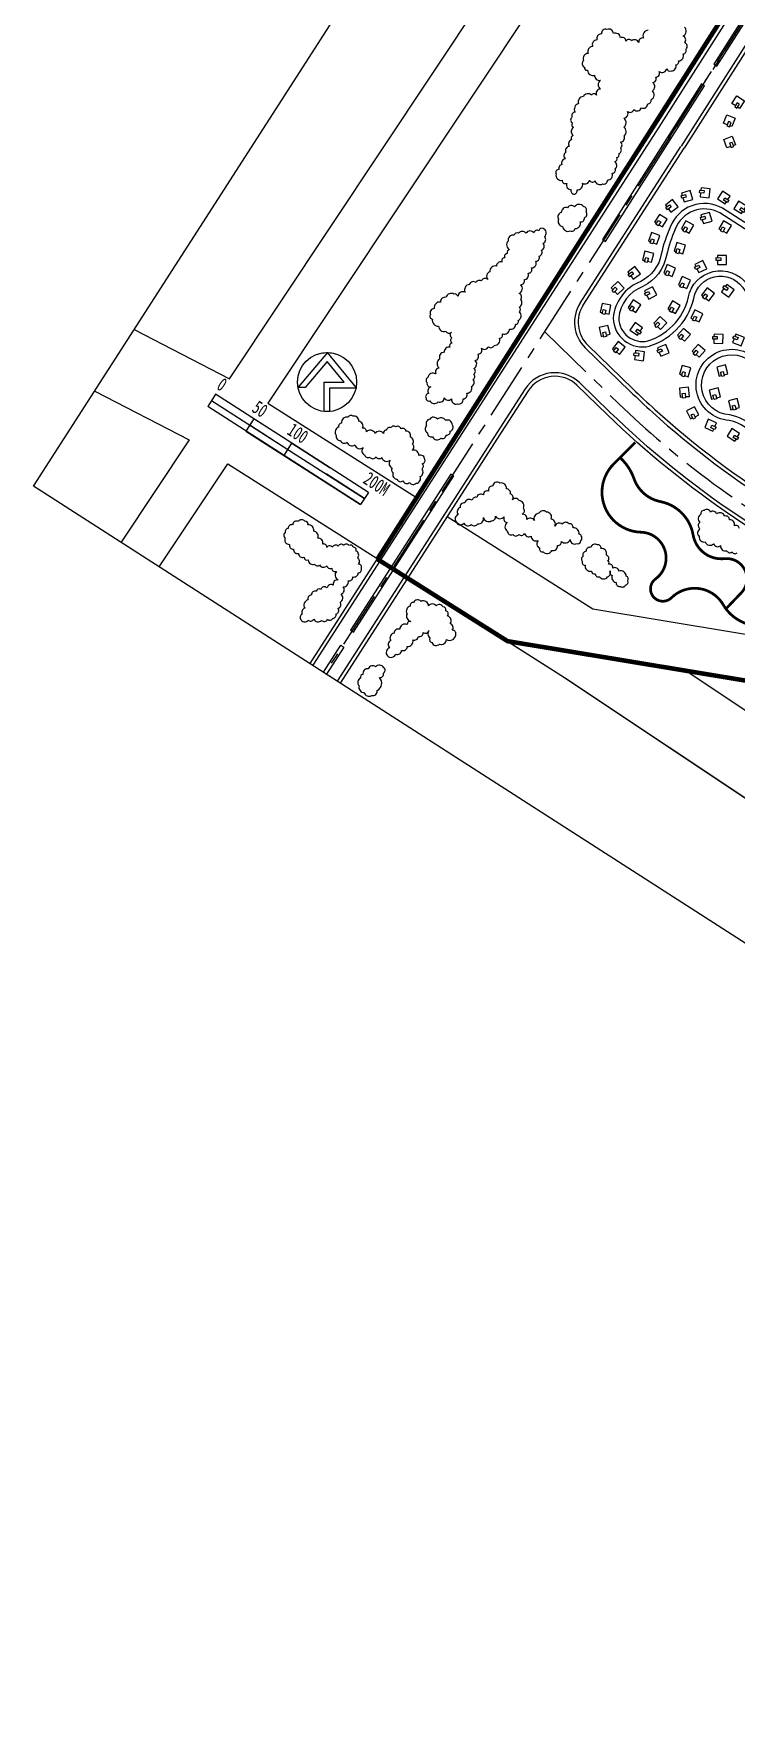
# Model space of a CAD drawing. Extents: x 30752 to 65014, y 26327 to 78956.
# Drawn here: x 30752 to 31526, y 26327 to 28177 of the extents above; entities that cross this region are included whole.
import ezdxf

# ---------------------------------------------------------------- set-up
doc = ezdxf.new("R2010")
doc.units = 0
doc.header["$MEASUREMENT"] = 0
for name, pattern in [('CENTER', [2, 1.25, -0.25, 0.25, -0.25]), ('CENTER2', [1.125, 0.75, -0.125, 0.125, -0.125]), ('CONTINOUS', [0])]:
    doc.linetypes.add(name, pattern=pattern)
doc.layers.get('0').update_dxf_attribs({"color": 12, "linetype": 'CONTINUOUS'})
for name, color, linetype in [('-规划边界', 1, 'CONTINUOUS'), ('0-风玫瑰比例尺', 7, 'CONTINUOUS'), ('000', 1, 'CONTINUOUS'), ('GH-中心线', 254, 'CENTER'), ('GH-道路红线', 1, 'CONTINOUS'), ('GH_水系', 152, 'CONTINUOUS'), ('KKK', 7, 'CONTINUOUS'), ('图层1', 41, 'CONTINUOUS'), ('支路', 34, 'CONTINUOUS')]:
    doc.layers.add(name, color=color, linetype=linetype)
doc.layers.add('G-SL2', color=97, linetype='CONTINUOUS', true_color=0x329a2d)
doc.styles.add('HT', font='simhei.ttf')

# ---------------------------------------------------------------- blocks, each defined once
blk = doc.blocks.new('x1')
blk.add_lwpolyline([(10, 5.5), (10, 10), (0, 10), (0, 0), (10, 0), (10, 2.5)])
blk.add_lwpolyline([(6.3, 5.5), (11.3, 5.5), (11.3, 2.5), (6.3, 2.5)], close=True)

msp = doc.modelspace()

# ---------------------------------------------------------------- linework, layer by layer
at = {"layer": '-规划边界', "color": 251, "linetype": 'CENTER2', "ltscale": 50, "const_width": 5, "flags": 128}
msp.add_lwpolyline([(31130.6, 27598), (31273.9, 27507.6), (32003.4, 27386.6), (32901.4, 26916.1), (34040, 28610.5, 0.008825), (33919.4, 28685.6), (33365.1, 29017), (32469.6, 29552.4), (32400.9, 29593.5), (32342.5, 29501.5), (31130.6, 27598)], format="xyb", dxfattribs=at)
at = {"layer": '0-风玫瑰比例尺', "color": 7}
for p, q in [((31071.9, 27760.7), (31072.1, 27793.1)), ((30948, 27773), (31032.1, 27718.9)), ((31036.5, 27725.7), (30952.3, 27779.7)), ((31078.1, 27760.6), (31078.2, 27786.9)), ((31078.2, 27786.9), (31107, 27786.8)), ((31111.9, 27658.1), (30943.7, 27766.3)), ((30994.4, 27752.7), (30985.7, 27739.2)), ((30985.7, 27739.2), (31111.9, 27658.1)), ((31032.1, 27718.9), (31036.5, 27725.7)), ((31032.1, 27718.9), (31116.3, 27664.9)), ((31120.6, 27671.6), (31036.5, 27725.7)), ((31116.3, 27664.9), (31074.2, 27691.9))]:
    msp.add_line(p, q, dxfattribs=at)
at = {"layer": '0-风玫瑰比例尺', "color": 7, "const_width": 1}
msp.add_lwpolyline([(31106.4, 27802.1, 1.372064), (31055, 27767.7, 0.463511), (31103.6, 27777.4, 0.198321), (31106.4, 27802.1, -6.006397)], format="xyb", dxfattribs=at)
at = {"layer": '0-风玫瑰比例尺', "color": 7}
for points in [[(31075.6, 27825.6), (31043.2, 27787.4)], [(31072.1, 27793.1), (31093.9, 27793), (31075.4, 27815.7), (31051, 27787.1), (31043.3, 27787.1)], [(31075.3, 27825.6), (31107, 27786.8)], [(30952.3, 27779.7), (30943.7, 27766.3)], [(31027.8, 27712.2), (31036.5, 27725.7)], [(31120.6, 27671.6), (31111.9, 27658.1)]]:
    msp.add_lwpolyline(points, dxfattribs=at)
for points in [[(31036.5, 27725.7), (30994.4, 27752.7), (30990.1, 27746), (31032.1, 27718.9), (31036.5, 27725.7), (31078.5, 27698.6)], [(31078.5, 27698.6), (31036.5, 27725.7)]]:
    msp.add_lwpolyline(points, close=True, dxfattribs=at)
msp.add_circle((31075.2, 27793.1), 32.5, dxfattribs=at)
at = {"layer": '000'}
for p, q in [((31353.8, 27880), (31464.9, 28052.9)), ((31357.2, 27877.9), (31468.3, 28050.8)), ((31293.2, 27785.6), (31258.8, 27732.2)), ((31296.5, 27783.4), (31262.2, 27730.1))]:
    msp.add_line(p, q, dxfattribs=at)
for points in [[(31683.6, 27559.9, -0.089012), (31386.7, 27760), (31353.1, 27792.5)], [(31681.6, 27556.4, -0.088916), (31383.9, 27757.1), (31350.3, 27789.6)]]:
    msp.add_lwpolyline(points, format="xyb", dxfattribs=at)
for radius in [39, 35]:
    msp.add_arc((31326, 27764.5), radius, 45.862, 147.2749, dxfattribs=at)
at = {"layer": 'G-SL2'}
for points in [[(31428.6, 28180.9, 0.520567), (31423.6, 28172.3, 0.520567), (31418.4, 28167.2, 0.520567), (31410.5, 28169.1, 0.520567), (31404.3, 28169, 0.520567), (31398.2, 28172.5, 0.520567), (31390.6, 28177.2, 0.520567), (31383.4, 28181.8, 0.520567), (31377.2, 28176.8, 0.520567), (31372.4, 28170.3, 0.520567), (31367.6, 28163.1, 0.520567), (31362.7, 28155.4, 0.520567), (31357.6, 28147.5, 0.520567), (31358.5, 28140.1, 0.520567), (31362.1, 28136.7, 0.520567), (31369.8, 28131.5, 0.520567), (31376.1, 28125.7, 0.520567), (31376.1, 28116.1, 0.520567), (31371.8, 28109.3, 0.520567), (31366.3, 28109.4, 0.520567), (31357.4, 28107.7, 0.520567), (31352, 28099.8, 0.520567), (31348.4, 28090.7, 0.520567), (31344.8, 28085.1, 0.520567), (31345.3, 28078.8, 0.520567), (31346.4, 28073.9, 0.520567), (31346.2, 28065, 0.520567), (31344.5, 28060.3, 0.520567), (31342, 28053, 0.520567), (31338.1, 28046.4, 0.520567), (31337.6, 28039.3, 0.520567), (31333.8, 28032.7, 0.520567), (31330.7, 28027.7, 0.520567), (31327.3, 28022.3, 0.520567), (31333.9, 28015.5, 0.520567), (31339.1, 28012.1, 0.520567), (31344, 28005.1, 0.520567), (31347, 28000.3, 0.520567), (31350.4, 28005.1, 0.520567), (31356.6, 28012.2, 0.520567), (31364.1, 28015.5, 0.520567), (31370.3, 28014.8, 0.520567), (31378.4, 28011.6, 0.520567), (31384.2, 28015.9, 0.520567), (31389.3, 28023.2, 0.520567), (31392.4, 28027.9, 0.520567), (31391.9, 28036.1, 0.520567), (31394.1, 28040.7, 0.520567), (31396.7, 28045.1, 0.520567), (31398.4, 28051.2, 0.520567), (31398.3, 28057.7, 0.520567), (31402.4, 28064.6, 0.520567), (31401.8, 28074, 0.520567), (31402.1, 28084, 0.520567), (31406.1, 28091.4, 0.520567), (31413.1, 28093.4, 0.520567), (31421.3, 28095.2, 0.520567), (31428.3, 28099.9, 0.520567), (31432, 28104.3, 0.520567), (31433.5, 28114.2, 0.520567), (31433.9, 28123.3, 0.520567), (31437.2, 28129.1, 0.520567), (31441, 28135.3, 0.520567), (31449.5, 28138.7, 0.520567), (31454.3, 28136.2, 0.520567), (31459.4, 28142.9, 0.520567), (31462.2, 28147.1, 0.520567), (31467.3, 28154.9, 0.520567), (31470.5, 28160, 0.520567), (31468.9, 28167.3, 0.520567), (31467.4, 28174.5, 0.520567), (31468.8, 28184.3, 0.520567)], [(31529.3, 27631.6, 0.520567), (31523.7, 27634.8, 0.520567), (31518.5, 27641.2, 0.520567), (31513.1, 27645.4, 0.520567), (31504.2, 27647.9, 0.520567), (31497.5, 27649.9, 0.520567), (31490.3, 27651.6, 0.520567), (31486.7, 27647.4, 0.520567), (31485.7, 27638.5, 0.520567), (31485.8, 27631.3, 0.520567), (31485, 27623, 0.520567), (31491.5, 27617, 0.520567), (31500.9, 27614.8, 0.520567), (31508.5, 27612.9, 0.520567), (31515.3, 27607.3, 0.520567), (31521.2, 27606, 0.520567), (31526.8, 27605, 0.520567)]]:
    msp.add_lwpolyline(points, format="xyb", dxfattribs=at)
for points in [[(31360.5, 27980.7, 0.520567), (31357.5, 27986.7, 0.520567), (31347.7, 27986.2, 0.520567), (31339.9, 27985.2, 0.520567), (31333.1, 27980, 0.520567), (31330.1, 27972.7, 0.520567), (31334.6, 27964.6, 0.520567), (31343, 27959.8, 0.520567), (31348.4, 27962.4, 0.520567), (31354, 27969.8, 0.520567), (31358.6, 27974.3, 0.520567)], [(31288.5, 27900.4, 0.520567), (31292.2, 27906, 0.520567), (31296.6, 27913, 0.520567), (31300.4, 27918.9, 0.520567), (31305.2, 27926.4, 0.520567), (31308.8, 27931.9, 0.520567), (31311.2, 27938.4, 0.520567), (31313, 27946, 0.520567), (31314.8, 27953.4, 0.520567), (31313.1, 27962.5, 0.520567), (31308.5, 27959.9, 0.520567), (31303, 27957.7, 0.520567), (31294.2, 27957.1, 0.520567), (31286.1, 27957.2, 0.520567), (31281.2, 27955.1, 0.520567), (31274.5, 27948.4, 0.520567), (31276.2, 27939.1, 0.520567), (31273.6, 27934.8, 0.520567), (31270.8, 27930.2, 0.520567), (31267.7, 27925.3, 0.520567), (31261.6, 27920.9, 0.520567), (31254.5, 27914.7, 0.520567), (31252.1, 27906.2, 0.520567), (31244.9, 27904.6, 0.520567), (31239.4, 27902.7, 0.520567), (31231.8, 27900.8, 0.520567), (31227.1, 27892.3, 0.520567), (31219.2, 27887.3, 0.520567), (31214.9, 27890, 0.520567), (31206.1, 27886.5, 0.520567), (31200.1, 27881.3, 0.520567), (31193.2, 27874.2, 0.520567), (31188.9, 27867.7, 0.520567), (31191.2, 27862.3, 0.520567), (31198, 27854.9, 0.520567), (31205.8, 27849.3, 0.520567), (31212.2, 27848, 0.520567), (31212.4, 27841.9, 0.520567), (31212.8, 27836.1, 0.520567), (31210.5, 27831.6, 0.520567), (31204.2, 27826, 0.520567), (31199.1, 27818.5, 0.520567), (31198.5, 27808.6, 0.520567), (31194.9, 27802.2, 0.520567), (31186.1, 27798.1, 0.520567), (31185.2, 27792.2, 0.520567), (31189.5, 27787.8, 0.520567), (31186.9, 27780.7, 0.520567), (31184.1, 27775.4, 0.520567), (31188.2, 27772.4, 0.520567), (31197.4, 27771.3, 0.520567), (31204.2, 27775.8, 0.520567), (31212, 27774.6, 0.520567), (31218.7, 27769, 0.520567), (31225.1, 27774.7, 0.520567), (31229.2, 27780.8, 0.520567), (31234.2, 27788.4, 0.520567), (31236, 27796, 0.520567), (31236.6, 27801.7, 0.520567), (31236.9, 27808.2, 0.520567), (31238.3, 27816.9, 0.520567), (31241.4, 27823.9, 0.520567), (31245.3, 27830.4, 0.520567), (31252.9, 27832.1, 0.520567), (31259.3, 27833.5, 0.520567), (31265.1, 27841.4, 0.520567), (31268.2, 27846.3, 0.520567), (31276.2, 27851.6, 0.520567), (31282.6, 27856.7, 0.520567), (31285.7, 27861.1, 0.520567), (31287, 27870.6, 0.520567), (31286.6, 27875.8, 0.520567), (31288.4, 27884.1, 0.520567), (31286.7, 27890.8, 0.520567)], [(31168.7, 27718, 0.520567), (31169.2, 27724.7, 0.520567), (31166.9, 27732.5, 0.520567), (31162, 27739.2, 0.520567), (31156.5, 27741.6, 0.520567), (31150.9, 27743.8, 0.520567), (31145.6, 27742.7, 0.520567), (31140.5, 27740.2, 0.520567), (31137.3, 27736.3, 0.520567), (31128, 27736.6, 0.520567), (31118.5, 27738.4, 0.520567), (31114.2, 27742.2, 0.520567), (31110, 27750, 0.520567), (31103.7, 27755.5, 0.520567), (31098.3, 27754.4, 0.520567), (31091, 27747.9, 0.520567), (31088, 27743.5, 0.520567), (31085.3, 27734.4, 0.520567), (31089.9, 27728.7, 0.520567), (31097.1, 27726.9, 0.520567), (31105.7, 27724, 0.520567), (31115, 27720.9, 0.520567), (31116.3, 27712.9, 0.520567), (31121.9, 27710.5, 0.520567), (31129.2, 27710.7, 0.520567), (31135.3, 27710, 0.520567), (31144.6, 27706.9, 0.520567), (31147, 27698.4, 0.520567), (31147.8, 27693.3, 0.520567), (31152.3, 27686, 0.520567), (31158.7, 27684.3, 0.520567), (31166.2, 27682.6, 0.520567), (31173.3, 27681.6, 0.520567), (31177.7, 27689, 0.520567), (31179.5, 27697.3, 0.520567), (31180, 27703.1, 0.520567), (31182.7, 27707.7, 0.520567), (31176.2, 27712.4, 0.520567)], [(31200.6, 27731.2, 0.520567), (31206.3, 27734.7, 0.520567), (31210.7, 27739.2, 0.520567), (31213.2, 27745.7, 0.520567), (31205.5, 27751, 0.520567), (31196.7, 27752.1, 0.520567), (31188.2, 27752.3, 0.520567), (31184.8, 27745.1, 0.520567), (31184.8, 27744.9, 0.520567), (31185.7, 27737.2, 0.520567), (31191.2, 27732.9, 0.520567)], [(31290.1, 27647.7, 0.520567), (31291.3, 27654.3, 0.520567), (31286.6, 27662.6, 0.520567), (31279.2, 27663.5, 0.520567), (31276.9, 27669.8, 0.520567), (31272.6, 27675.4, 0.520567), (31265.5, 27681.9, 0.520567), (31257.2, 27678.4, 0.520567), (31253, 27673, 0.520567), (31247.3, 27668.9, 0.520567), (31239.9, 27665.9, 0.520567), (31235.1, 27662.9, 0.520567), (31226.7, 27660, 0.520567), (31221.7, 27655, 0.520567), (31219.6, 27647.2, 0.520567), (31217.2, 27639, 0.520567), (31225.9, 27637.5, 0.520567), (31234, 27636.2, 0.520567), (31240.9, 27637, 0.520567), (31247.4, 27643.8, 0.520567), (31255.9, 27640.2, 0.520567), (31260.6, 27645.5, 0.520567), (31270.2, 27644.7, 0.520567), (31273.3, 27638.3, 0.520567), (31273.8, 27628.6, 0.520567), (31279.6, 27625.1, 0.520567), (31286.2, 27625.3, 0.520567), (31292.7, 27626.5, 0.520567), (31299.8, 27623.3, 0.520567), (31307.7, 27618.5, 0.520567), (31309.2, 27610.3, 0.520567), (31313.1, 27605.9, 0.520567), (31322.7, 27607.5, 0.520567), (31329, 27613.1, 0.520567), (31333.1, 27617.5, 0.520567), (31342.7, 27619.5, 0.520567), (31350.5, 27615.2, 0.520567), (31354.7, 27618.2, 0.520567), (31352.5, 27625.8, 0.520567), (31346.1, 27632.4, 0.520567), (31341.6, 27636.9, 0.520567), (31334.2, 27636.5, 0.520567), (31326, 27634.5, 0.520567), (31322.1, 27642, 0.520567), (31316.8, 27649.9, 0.520567), (31308.5, 27648.5, 0.520567), (31303.4, 27640.5, 0.520567), (31295.1, 27641.6, 0.520567)], [(31109.6, 27592.6, 0.520567), (31108.6, 27599.3, 0.520567), (31107.2, 27606.9, 0.520567), (31103.8, 27611.2, 0.520567), (31099.1, 27613.1, 0.520567), (31093.4, 27613.2, 0.520567), (31087.5, 27612.4, 0.520567), (31080.9, 27611.1, 0.520567), (31074.8, 27611, 0.520567), (31070.3, 27614.6, 0.520567), (31064.9, 27621, 0.520567), (31060.4, 27628.8, 0.520567), (31054.1, 27635.7, 0.520567), (31050.8, 27639.7, 0.520567), (31043.5, 27639.5, 0.520567), (31037.3, 27635.9, 0.520567), (31032.4, 27631.8, 0.520567), (31029.2, 27627.3, 0.520567), (31028.8, 27621.4, 0.520567), (31033.7, 27614.2, 0.520567), (31038.2, 27609.1, 0.520567), (31043.7, 27604.3, 0.520567), (31049.9, 27600, 0.520567), (31054.3, 27597.1, 0.520567), (31061.5, 27592.5, 0.520567), (31066.9, 27591.6, 0.520567), (31075, 27590.7, 0.520567), (31080.2, 27587.9, 0.520567), (31085.5, 27584.5, 0.520567), (31087.3, 27575.3, 0.520567), (31082, 27569.3, 0.520567), (31075.1, 27566.3, 0.520567), (31068, 27564.7, 0.520567), (31063.3, 27562.6, 0.520567), (31057.8, 27558.5, 0.520567), (31054.3, 27553.1, 0.520567), (31050.5, 27543.9, 0.520567), (31047.9, 27537.6, 0.520567), (31046.7, 27530.7, 0.520567), (31054.1, 27530.9, 0.520567), (31060.4, 27531.8, 0.520567), (31069, 27530.5, 0.520567), (31075.6, 27531.7, 0.520567), (31081.6, 27533, 0.520567), (31084.9, 27537.5, 0.520567), (31087.4, 27543.8, 0.520567), (31089.4, 27550.4, 0.520567), (31090.7, 27559.5, 0.520567), (31092.9, 27567.4, 0.520567), (31098.4, 27574.2, 0.520567), (31103.5, 27578.5, 0.520567), (31109.4, 27582.9, 0.520567), (31112.9, 27587.6, 0.520567)], [(31384.5, 27595.9, 0.520567), (31382.8, 27602.5, 0.520567), (31376.8, 27609.8, 0.520567), (31372.8, 27613.7, 0.520567), (31365.6, 27610.9, 0.520567), (31360.3, 27606.7, 0.520567), (31357.2, 27601.1, 0.520567), (31356.1, 27595.8, 0.520567), (31359.2, 27591.2, 0.520567), (31366.3, 27584.9, 0.520567), (31370.5, 27581.8, 0.520567), (31375.1, 27578.6, 0.520567), (31384, 27578.5, 0.520567), (31386.7, 27585.2, 0.520567), (31389.3, 27580.1, 0.520567), (31393.4, 27572.4, 0.520567), (31398.4, 27568, 0.520567), (31403.7, 27569.4, 0.520567), (31406.3, 27574.1, 0.520567), (31404.6, 27579.1, 0.520567), (31396.6, 27584.9, 0.520567), (31390, 27588.1, 0.520567), (31385, 27592.4, 0.520567)], [(31216.8, 27514.1, 0.520567), (31213, 27519.7, 0.520567), (31210.8, 27527, 0.520567), (31207.9, 27535.3, 0.520567), (31205.9, 27541, 0.520567), (31202.9, 27545.4, 0.520567), (31195.2, 27546.4, 0.520567), (31187, 27546.6, 0.520567), (31178.6, 27551.5, 0.520567), (31170.4, 27550.3, 0.520567), (31166.8, 27546.1, 0.520567), (31163.2, 27537.8, 0.520567), (31167.5, 27529.4, 0.520567), (31163.5, 27526, 0.520567), (31155.1, 27520.7, 0.520567), (31149, 27516.6, 0.520567), (31145.2, 27508.2, 0.520567), (31144, 27500.4, 0.520567), (31141.6, 27491.3, 0.520567), (31150.9, 27493.3, 0.520567), (31157.2, 27497.5, 0.520567), (31163.5, 27501.6, 0.520567), (31169.6, 27509.1, 0.520567), (31175.7, 27512.7, 0.520567), (31180.8, 27517.2, 0.520567), (31187.6, 27519.5, 0.520567), (31188.7, 27511.4, 0.520567), (31190.4, 27506, 0.520567), (31199.1, 27504.4, 0.520567), (31206.6, 27509.4, 0.520567)], [(31132.8, 27467.4, 0.520567), (31137.3, 27472.4, 0.520567), (31137.7, 27478.3, 0.520567), (31128.6, 27479.3, 0.520567), (31120.5, 27477.2, 0.520567), (31114.7, 27470.9, 0.520567), (31112.1, 27467, 0.520567), (31110.4, 27458.2, 0.520567), (31116.1, 27451.1, 0.520567), (31124.3, 27447.7, 0.520567), (31130.4, 27453.4, 0.520567)]]:
    msp.add_lwpolyline(points, format="xyb", close=True, dxfattribs=at)
at = {"layer": 'GH-中心线', "ltscale": 50}
msp.add_lwpolyline([(31451.5, 28061.6), (32404.7, 29562.1), (31451.5, 28061.6), (31072.8, 27472.3)], dxfattribs=at)
msp.add_lwpolyline([(31315.2, 27848.1), (31396.1, 27769.7, 0.129634), (31840.5, 27519.6), (31950.3, 27488.9, -0.052633), (32145.4, 27411.4), (33197.4, 26859.7)], format="xyb", dxfattribs=at)
at = {"layer": 'GH-道路红线'}
for p, q in [((31639.6, 28327.8), (31465, 28053)), ((31642.9, 28325.7), (31468.4, 28050.9)), ((31258.8, 27732.2), (31086.3, 27463.7)), ((31262.2, 27730.1), (31089.6, 27461.5))]:
    msp.add_line(p, q, dxfattribs=at)
for points in [[(31325, 28570.3), (31601.6, 28397.3, -0.416255), (31613.2, 28346), (31438, 28070.2)], [(31322.8, 28566.9), (31597.8, 28394.9, -0.416255), (31608.8, 28346.5), (31434.6, 28072.3)], [(31353.8, 27880, 0.357004), (31359.5, 27830.9), (31409, 27782.9, 0.008535), (31433.4, 27760, 0.045814), (31576.9, 27652.1, 0.407577), (31616.4, 27661, 0.407577)], [(31357.2, 27877.9, 0.357004), (31362.3, 27833.8), (31411.7, 27785.8, 0.008535), (31436.1, 27763, 0.045814), (31579, 27655.6, 0.407577), (31613.1, 27663.2)]]:
    msp.add_lwpolyline(points, format="xyb", dxfattribs=at)
for points in [[(31504.5, 28141.4), (31627.2, 28334.4), (31623.8, 28336.6), (31501.2, 28143.5)], [(31378.3, 27950.2), (31381.7, 27948), (31490.8, 28119.7), (31487.4, 28121.8), (31487.4, 28121.8)], [(31214.9, 27689.7), (31211.5, 27691.8), (31100.9, 27519.7), (31104.3, 27517.6)]]:
    msp.add_lwpolyline(points, close=True, dxfattribs=at)
for points in [[(31434.7, 28072.4), (31056, 27483.1)], [(31438, 28070.2), (31059.4, 27481)], [(31071.1, 27473.4), (31090.2, 27503.1), (31093.6, 27500.9), (31074.5, 27471.2)]]:
    msp.add_lwpolyline(points, dxfattribs=at)
at = {"layer": 'GH_水系'}
for p, q in [((30967.8, 27796.6), (31433.5, 28497.7)), ((31475.9, 28471.1), (31010, 27769.8)), ((30862.7, 27850.9), (30967.8, 27796.6)), ((30862.7, 27850.9), (30967.8, 27796.6)), ((30819.3, 27783.3), (30923.3, 27729.6)), ((30819.3, 27783.3), (30923.3, 27729.6)), ((31010, 27769.8), (31173.5, 27666)), ((31010, 27769.8), (31173.5, 27666)), ((30923.3, 27729.6), (30848.2, 27616.6)), ((30923.3, 27729.6), (30848.2, 27616.6)), ((30890.3, 27589.6), (30965.8, 27703.2)), ((30890.3, 27589.6), (30965.8, 27703.2)), ((30965.8, 27703.2), (31130.3, 27598.7)), ((30965.8, 27703.2), (31130.3, 27598.7)), ((31367.9, 27542.7), (31207.3, 27644.6)), ((31164, 27577.3), (31336.7, 27467.7)), ((31164, 27577.3), (31336.7, 27467.7)), ((31168.3, 27574.6), (31336.7, 27467.7)), ((31168.3, 27574.6), (31336.7, 27467.7)), ((31336.7, 27467.7), (31851.6, 27123.9)), ((31336.7, 27467.7), (31851.6, 27123.9)), ((31860.2, 27214.3), (31469.6, 27475.1))]:
    msp.add_line(p, q, dxfattribs=at)
for points in [[(31905.6, 27453.5), (31367.9, 27542.7)], [(31336.7, 27467.7), (31851.6, 27123.9)], [(31336.7, 27467.7), (31851.6, 27123.9)], [(31971.4, 27391.9), (31469.6, 27475.1)]]:
    msp.add_lwpolyline(points, dxfattribs=at)
at = {"layer": 'KKK'}
msp.add_lwpolyline([(32211.6, 29950), (34314.7, 28598.5), (32855.1, 26327), (30751.9, 27678.5)], close=True, dxfattribs=at)
at = {"layer": '图层1', "const_width": 3}
for points in [[(31414.6, 27726.7), (31390.8, 27702.9, 0.658374), (31420.8, 27627.7, -0.71354), (31436.9, 27576.2, 1.073248), (31454.5, 27555.5, -0.489647), (31511.4, 27547.8, 0.47491), (31583.5, 27536.3, -0.50957), (31636.5, 27524.8, 0.444274), (31672.7, 27517.8, 0.444274)], [(31513.7, 27542.5), (31531.3, 27560.9, 0.698872), (31512.9, 27598.5, -0.394556), (31478.3, 27624.6, 0.310838), (31442.3, 27661.4, -0.267045), (31413.1, 27686.8, 0.125206), (31397.8, 27709.9, 0.125206)]]:
    msp.add_lwpolyline(points, format="xyb", dxfattribs=at)
at = {"layer": '支路'}
for points in [[(31597.7, 27928.8), (31510.7, 27984.8, 0.45645), (31452.9, 27963.9, 0.047481), (31443.2, 27934, -0.236601), (31420.6, 27904, 0.288075), (31390.3, 27863.7, 0.480286), (31430, 27832.7, 0.280308), (31480, 27890.1, -0.645257), (31535.1, 27893.9, 0.335541), (31583.2, 27875.3), (31608.6, 27882.6, -0.411496), (31616, 27878.5), (31621.1, 27861.6)], [(31594.5, 27923.8), (31507.6, 27979.6, 0.455966), (31458.5, 27961.6, 0.04751), (31449, 27932.8, -0.237617), (31423, 27898.5, 0.287888), (31396.3, 27863.5, 0.47445), (31428.4, 27838.5, 0.281472), (31474.2, 27891.6, -0.649155), (31540.2, 27896.9, 0.334247), (31581.5, 27881), (31606.8, 27888.3, 0.416936), (31610.9, 27895.8), (31607.9, 27906)], [(31641.4, 27768.1), (31601.8, 27706.6, -0.581987), (31555.7, 27713.7, 0.291935), (31518, 27750.9, -1.474481), (31549.5, 27816.6, 0.262445), (31597.1, 27805.5), (31628.7, 27815, 0.414214), (31632.8, 27822.4), (31631.4, 27827)], [(31636.4, 27771.4), (31596.9, 27710.1, -0.571502), (31561.4, 27715.5, 0.291973), (31518.8, 27756.9, -1.489761), (31545.2, 27812.3, 0.263803), (31598.8, 27799.8), (31630.5, 27809.2, -0.414214), (31637.9, 27805.2), (31640.1, 27797.8)]]:
    msp.add_lwpolyline(points, format="xyb", dxfattribs=at)

# ---------------------------------------------------------------- block references
at = {"xscale": -1}
for p, rotation in [((31534.8, 28103.2), 57.2317170220779), ((31524.7, 28084), 68.69399617390519), ((31521.3, 28064.1), 110.7109011501036)]:
    msp.add_blockref('x1', p, dxfattribs=dict(at, rotation=rotation))
for p, rotation in [((31455.7, 27994.3), 217.4493263440837), ((31475.2, 28004.1), 196.0759120476537), ((31497, 28006.2), 174.7024977513613), ((31505.1, 27995), 327.2749251246762), ((31441.1, 27978), 238.8227406403823), ((31496.4, 27980.2), 196.8316446947851), ((31523, 27984.2), 327.2749251246762), ((31432.3, 27957.8), 250.8445809642563), ((31470.3, 27970.9), 240.3342059347144), ((31511.7, 27970.8), 240.1753835628892), ((31460.2, 27947), 253.4858281276856), ((31414.2, 27920.5), 217.5486836460025), ((31425.2, 27937.3), 255.5449678008391), ((31449.8, 27922.7), 246.9107509789022), ((31489, 27927.1), 206.0543096408106), ((31515.1, 27932.6), 179.1297470364937), ((31395.4, 27903.8), 223.7089759225933), ((31466.1, 27909.4), 246.0896700435744), ((31523.5, 27894.9), 144.1225283277862), ((31412.1, 27883.7), 237.7628480266771), ((31433.5, 27898.2), 207.9169669287323), ((31455.4, 27882.5), 239.5914937864576), ((31493.8, 27896.9), 231.7485556041353), ((31378, 27879.9), 257.6695980328352), ((31442.1, 27865.3), 225.3938699264638), ((31480.1, 27872.7), 244.8545470624025), ((31374.8, 27853.2), 283.6657117268913), ((31408.7, 27850.5), 324.4502399272978), ((31467.8, 27852.3), 228.9372238001444), ((31511.3, 27845.6), 178.2750750114748), ((31534.7, 27842.4), 158.7720331439719), ((31395.6, 27837.7), 231.8172618438219), ((31424.9, 27826.5), 172.7262406992295), ((31448.1, 27834.7), 202.8142098348258), ((31483.9, 27834.6), 228.8828412249426), ((31466.1, 27811.4), 254.1110677092234), ((31504.4, 27809.4), 284.8676003877251), ((31463.4, 27786.6), 274.5103477687917), ((31496.1, 27784.1), 284.8676003877251), ((31517.3, 27772.3), 284.8676003877251), ((31471, 27761.4), 296.598319696729), ((31491, 27743), 336.3924586593406), ((31515.7, 27733.4), 328.2533052182482)]:
    msp.add_blockref('x1', p, dxfattribs=dict(rotation=rotation))

# ---------------------------------------------------------------- texts
at = {"layer": '0-风玫瑰比例尺', "color": 7, "style": 'HT', "width": 0.7}
for s, height, p in [('0', 15, (30952.5, 27786.2)), ('0', 15, (30952.5, 27786.2)), ('50', 15.01, (30991.3, 27761.2)), ('100', 15.01, (31030, 27736.4)), ('200M', 15.01, (31113.7, 27682.6))]:
    msp.add_text(s, height=height, rotation=326.8549, dxfattribs=at).set_placement(p)

doc.saveas('drawing.dxf')
